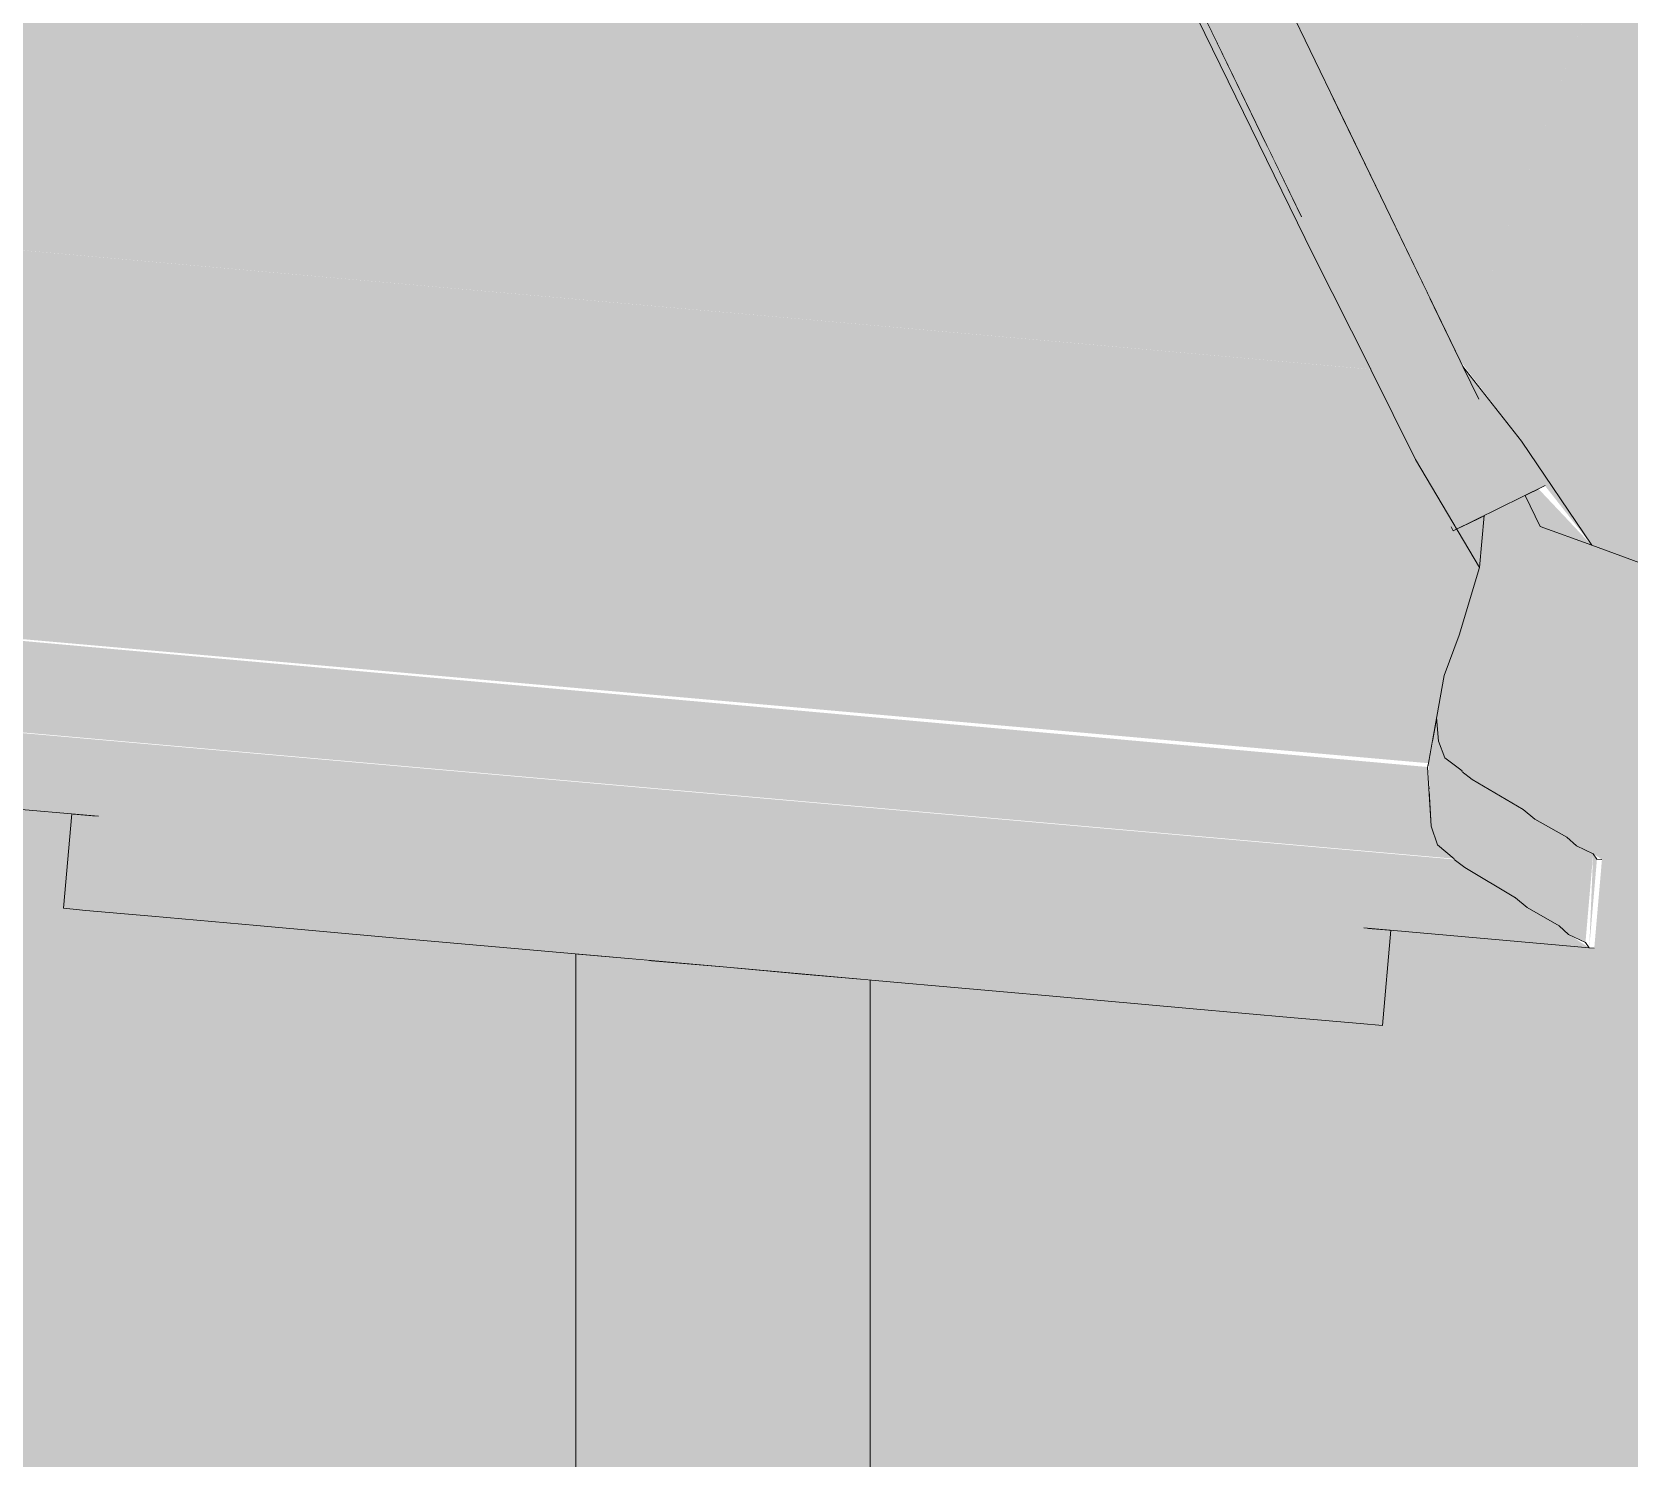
# Model space of a CAD drawing. Header units: centimetres. Extents: x -4381 to 5639, y -3920 to 4826.
# Drawn here: x 64.96 to 65.1738, y 36.0079 to 36.1988 of the extents above; entities that cross this region are included whole.
import ezdxf
from ezdxf.xclip import XClip

# ---------------------------------------------------------------- set-up
doc = ezdxf.new("R2010")
doc.units = ezdxf.units.CM
doc.header["$MEASUREMENT"] = 0
doc.header["$XCLIPFRAME"] = 0
doc.set_wipeout_variables(frame=1)
doc.linetypes.add('Wipeout_Contour', pattern=[100, 0, -100])
for name, color, linetype in [('01- MOBILIER', 7, 'Continuous'), ('Drawing & Figure', 7, 'Continuous'), ('Structural - Bearing', 7, 'Continuous')]:
    doc.layers.add(name, color=color, linetype=linetype)
for name, color, linetype, lineweight in [('01- MOBILIER_Pen_No__1', 7, 'Continuous', 5), ('01- MOBILIER_Pen_No__101', 252, 'Continuous', 5), ('01- MOBILIER_Pen_No__18', 9, 'Continuous', 5), ('01- MOBILIER_Pen_No__2', 8, 'Continuous', 5)]:
    doc.layers.add(name, color=color, linetype=linetype, lineweight=lineweight)
for name, color, linetype, lineweight, true_color in [('01- MOBILIER_Pen_No__102', 7, 'Continuous', 5, 0xcccccc), ('01- MOBILIER_Pen_No__160', 7, 'Continuous', 5, 0xdae3bb), ('01- MOBILIER_Pen_No__178', 7, 'Continuous', 5, 0xbda888), ('01- MOBILIER_Pen_No__180', 7, 'Continuous', 5, 0xe2e3c6), ('01- MOBILIER_Pen_No__184', 7, 'Continuous', 5, 0xc5d295), ('01- MOBILIER_Pen_No__186', 7, 'Continuous', 5, 0xe8e8e8), ('01- MOBILIER_Pen_No__62', 7, 'Continuous', 5, 0xaaaaaa), ('Structural - Bearing_Pen_No__102', 7, 'Continuous', 5, 0xcccccc)]:
    doc.layers.add(name, color=color, linetype=linetype, lineweight=lineweight, true_color=true_color)

# ---------------------------------------------------------------- blocks, each defined once
blk = doc.blocks.new('Drawing_7_7', base_point=(-363.09186, 32.20361))
at = {"color": 254, "linetype": 'Wipeout_Contour', "lineweight": 0, "ltscale": 6933.807382}
blk.add_wipeout([(63.96688, 38.80361), (63.96688, 36.60361), (64.56688, 36.60361), (64.56688, 35.70361), (64.85553, 35.70361), (64.85553, 35.71361), (65.03281, 35.71361), (65.03281, 36.07536), (64.96421, 36.08146), (64.9653, 36.09411), (64.76688, 36.11161), (64.76791, 36.12348), (64.7692, 36.12402), (64.7716, 36.12469), (64.77305, 36.1256), (64.77767, 36.12722), (64.77947, 36.12822), (64.78685, 36.13101), (64.78841, 36.13183), (64.79277, 36.13304), (64.80205, 36.14186), (64.80705, 36.1494), (64.81393, 36.15645), (64.8284, 36.17572), (64.83471, 36.18546), (64.84608, 36.19879), (64.86889, 36.2263), (64.88267, 36.2433), (64.89521, 36.25419), (64.92684, 36.28217), (64.94098, 36.29483), (64.9642, 36.31004), (64.99098, 36.32773), (65.0107, 36.33736), (65.04499, 36.35416), (65.04612, 36.35174), (65.05404, 36.35564), (65.05229, 36.35926), (65.06019, 36.36465), (65.08269, 36.38013), (65.1078, 36.39394), (65.12325, 36.40255), (65.15198, 36.41492), (65.16529, 36.4208), (65.19329, 36.42984), (65.20802, 36.43479), (65.23204, 36.44013), (65.25059, 36.44455), (65.26206, 36.44635), (65.28563, 36.45179), (65.30352, 36.45581), (65.30968, 36.45882), (65.32382, 36.46297), (65.3295, 36.46537), (65.33647, 36.46701), (65.34407, 36.46994), (65.34606, 36.4702), (65.35245, 36.47225), (65.35554, 36.47297), (65.36688, 36.46954), (65.2355, 36.10559), (65.19892, 36.11902), (65.19372, 36.12093), (65.16194, 36.13259), (65.15992, 36.13675), (65.15442, 36.13405), (65.15381, 36.12709), (65.15108, 36.11804), (65.14907, 36.11263), (65.14806, 36.10699), (65.1483, 36.10382), (65.14918, 36.1016), (65.15146, 36.09989), (65.15284, 36.09872), (65.15963, 36.09469), (65.16123, 36.09339), (65.1655, 36.09099), (65.16677, 36.08983), (65.16902, 36.08875), (65.1702, 36.088), (65.16917, 36.07612), (65.14192, 36.07853), (65.14082, 36.06577), (65.07221, 36.07186), (65.07221, 35.71361), (65.2495, 35.71361), (65.2495, 35.70361), (65.66688, 35.70361), (65.66688, 37.80361), (66.86688, 37.80361), (66.86688, 35.70361), (67.49688, 35.70361), (67.49688, 38.80361)], dxfattribs=at).dxf.layer = 'Structural - Bearing'
at = {"layer": 'Structural - Bearing_Pen_No__102', "linetype": 'Continuous', "ltscale": 10}
blk.add_hatch(color=256, dxfattribs=at).paths.add_polyline_path([(63.96688, 38.80361), (63.96688, 36.60361), (64.56688, 36.60361), (64.56688, 35.70361), (64.85553, 35.70361), (64.85553, 35.71361), (65.03281, 35.71361), (65.03281, 36.07536), (64.96421, 36.08146), (64.9653, 36.09411), (64.76688, 36.11161), (64.76791, 36.12348), (64.7692, 36.12402), (64.7716, 36.12469), (64.77305, 36.1256), (64.77767, 36.12722), (64.77947, 36.12822), (64.78685, 36.13101), (64.78841, 36.13183), (64.79277, 36.13304), (64.80205, 36.14186), (64.80705, 36.1494), (64.81393, 36.15645), (64.8284, 36.17572), (64.83471, 36.18546), (64.84608, 36.19879), (64.86889, 36.2263), (64.88267, 36.2433), (64.89521, 36.25419), (64.92684, 36.28217), (64.94098, 36.29483), (64.9642, 36.31004), (64.99098, 36.32773), (65.0107, 36.33736), (65.04499, 36.35416), (65.04612, 36.35174), (65.05404, 36.35564), (65.05229, 36.35926), (65.06019, 36.36465), (65.08269, 36.38013), (65.1078, 36.39394), (65.12325, 36.40255), (65.15198, 36.41492), (65.16529, 36.4208), (65.19329, 36.42984), (65.20802, 36.43479), (65.23204, 36.44013), (65.25059, 36.44455), (65.26206, 36.44635), (65.28563, 36.45179), (65.30352, 36.45581), (65.30968, 36.45882), (65.32382, 36.46297), (65.3295, 36.46537), (65.33647, 36.46701), (65.34407, 36.46994), (65.34606, 36.4702), (65.35245, 36.47225), (65.35554, 36.47297), (65.36688, 36.46954), (65.2355, 36.10559), (65.19892, 36.11902), (65.19372, 36.12093), (65.16194, 36.13259), (65.15992, 36.13675), (65.15442, 36.13405), (65.15381, 36.12709), (65.15108, 36.11804), (65.14907, 36.11263), (65.14806, 36.10699), (65.1483, 36.10382), (65.14918, 36.1016), (65.15146, 36.09989), (65.15284, 36.09872), (65.15963, 36.09469), (65.16123, 36.09339), (65.1655, 36.09099), (65.16677, 36.08983), (65.16902, 36.08875), (65.1702, 36.088), (65.16917, 36.07612), (65.14192, 36.07853), (65.14082, 36.06577), (65.07221, 36.07186), (65.07221, 35.71361), (65.2495, 35.71361), (65.2495, 35.70361), (65.66688, 35.70361), (65.66688, 37.80361), (66.86688, 37.80361), (66.86688, 35.70361), (67.49688, 35.70361), (67.49688, 38.80361)])
at = {"color": 254, "linetype": 'Wipeout_Contour', "lineweight": 0, "ltscale": 223.325488}
blk.add_wipeout([(65.15431, 36.14887), (65.15717, 36.14484), (65.15944, 36.14401)], dxfattribs=at).dxf.layer = '01- MOBILIER'
at = {"color": 254, "linetype": 'Wipeout_Contour', "lineweight": 0, "ltscale": 223.071833}
blk.add_wipeout([(65.14377, 36.1461), (65.14525, 36.14157), (65.14539, 36.14321)], dxfattribs=at).dxf.layer = '01- MOBILIER'
at = {"color": 254, "linetype": 'Wipeout_Contour', "lineweight": 0, "ltscale": 298.655285}
blk.add_wipeout([(65.15992, 36.13675), (65.16194, 36.13259), (65.16884, 36.13006), (65.1617, 36.13762)], dxfattribs=at).dxf.layer = '01- MOBILIER'
at = {"color": 254, "linetype": 'Wipeout_Contour', "lineweight": 0, "ltscale": 223.40693}
blk.add_wipeout([(65.15442, 36.13405), (65.15164, 36.13268), (65.15381, 36.12709)], dxfattribs=at).dxf.layer = '01- MOBILIER'
at = {"color": 254, "linetype": 'Wipeout_Contour', "lineweight": 0, "ltscale": 223.858497}
blk.add_wipeout([(65.15145, 36.0998), (65.15182, 36.08692), (65.15284, 36.09872)], dxfattribs=at).dxf.layer = '01- MOBILIER'
at = {"color": 254, "linetype": 'Wipeout_Contour', "lineweight": 0, "ltscale": 297.850545}
blk.add_wipeout([(65.13891, 36.07879), (65.13781, 36.06603), (65.14082, 36.06577), (65.14192, 36.07853)], dxfattribs=at).dxf.layer = '01- MOBILIER'
at = {"color": 254, "linetype": 'Wipeout_Contour', "lineweight": 0, "ltscale": 297.259481}
blk.add_wipeout([(65.06957, 36.0721), (65.06957, 35.71361), (65.07221, 35.71361), (65.07221, 36.07186)], dxfattribs=at).dxf.layer = '01- MOBILIER'
at = {"layer": '01- MOBILIER_Pen_No__102', "linetype": 'Continuous', "ltscale": 10}
blk.add_hatch(color=256, dxfattribs=at).paths.add_polyline_path([(65.06957, 36.0721), (65.06957, 35.71361), (65.07221, 35.71361), (65.07221, 36.07186)])
at = {"layer": '01- MOBILIER_Pen_No__178', "linetype": 'Continuous', "ltscale": 10}
for points in [[(65.15431, 36.14887), (65.15717, 36.14484), (65.15944, 36.14401)], [(65.15992, 36.13675), (65.16194, 36.13259), (65.16884, 36.13006), (65.1617, 36.13762)]]:
    blk.add_hatch(color=256, dxfattribs=at).paths.add_polyline_path(points)
at = {"layer": '01- MOBILIER_Pen_No__18', "linetype": 'Continuous', "ltscale": 10}
blk.add_hatch(color=256, dxfattribs=at).paths.add_polyline_path([(65.13891, 36.07879), (65.13781, 36.06603), (65.14082, 36.06577), (65.14192, 36.07853)])
at = {"layer": '01- MOBILIER_Pen_No__180', "linetype": 'Continuous', "ltscale": 10}
blk.add_hatch(color=256, dxfattribs=at).paths.add_polyline_path([(65.15145, 36.0998), (65.15182, 36.08692), (65.15284, 36.09872)])
at = {"layer": '01- MOBILIER_Pen_No__186', "linetype": 'Continuous', "ltscale": 10}
for points in [[(65.14377, 36.1461), (65.14525, 36.14157), (65.14539, 36.14321)], [(65.15442, 36.13405), (65.15164, 36.13268), (65.15381, 36.12709)]]:
    blk.add_hatch(color=256, dxfattribs=at).paths.add_polyline_path(points)
at = {"color": 254, "linetype": 'Wipeout_Contour', "lineweight": 0, "ltscale": 298.409379}
blk.add_wipeout([(65.15944, 36.14401), (65.15159, 36.15399), (65.15368, 36.14967), (65.15431, 36.14887)], dxfattribs=at).dxf.layer = '01- MOBILIER'
at = {"color": 254, "linetype": 'Wipeout_Contour', "lineweight": 0, "ltscale": 223.039133}
blk.add_wipeout([(65.15145, 36.0998), (65.15042, 36.08801), (65.15182, 36.08692)], dxfattribs=at).dxf.layer = '01- MOBILIER'
at = {"color": 254, "linetype": 'Wipeout_Contour', "lineweight": 0, "ltscale": 297.803475}
blk.add_wipeout([(65.12899, 36.06682), (65.13781, 36.06603), (65.13891, 36.07879), (65.13014, 36.0802)], dxfattribs=at).dxf.layer = '01- MOBILIER'
at = {"color": 254, "linetype": 'Wipeout_Contour', "lineweight": 0, "ltscale": 297.242074}
blk.add_wipeout([(65.06957, 35.71361), (65.06957, 36.0721), (65.06236, 36.07274), (65.06236, 35.71361)], dxfattribs=at).dxf.layer = '01- MOBILIER'
at = {"layer": '01- MOBILIER_Pen_No__102', "linetype": 'Continuous', "ltscale": 10}
blk.add_hatch(color=256, dxfattribs=at).paths.add_polyline_path([(65.12899, 36.06682), (65.13781, 36.06603), (65.13891, 36.07879), (65.13014, 36.0802)])
at = {"layer": '01- MOBILIER_Pen_No__178', "linetype": 'Continuous', "ltscale": 10}
blk.add_hatch(color=256, dxfattribs=at).paths.add_polyline_path([(65.15944, 36.14401), (65.15159, 36.15399), (65.15368, 36.14967), (65.15431, 36.14887)])
at = {"layer": '01- MOBILIER_Pen_No__180', "linetype": 'Continuous', "ltscale": 10}
blk.add_hatch(color=256, dxfattribs=at).paths.add_polyline_path([(65.15145, 36.0998), (65.15042, 36.08801), (65.15182, 36.08692)])
at = {"layer": '01- MOBILIER_Pen_No__186', "linetype": 'Continuous', "ltscale": 10}
blk.add_hatch(color=256, dxfattribs=at).paths.add_polyline_path([(65.06957, 35.71361), (65.06957, 36.0721), (65.06236, 36.07274), (65.06236, 35.71361)])
at = {"layer": '01- MOBILIER_Pen_No__1', "linetype": 'Continuous', "ltscale": 10}
blk.add_line((65.14082, 36.06577), (65.13781, 36.06603), dxfattribs=at)
at = {"color": 254, "linetype": 'Wipeout_Contour', "lineweight": 0, "ltscale": 298.586292}
blk.add_wipeout([(65.15717, 36.14484), (65.16256, 36.13805), (65.16884, 36.13006), (65.15944, 36.14401)], dxfattribs=at).dxf.layer = '01- MOBILIER'
at = {"color": 254, "linetype": 'Wipeout_Contour', "lineweight": 0, "ltscale": 223.272069}
blk.add_wipeout([(65.15284, 36.09872), (65.15861, 36.08286), (65.15963, 36.09469)], dxfattribs=at).dxf.layer = '01- MOBILIER'
at = {"color": 254, "linetype": 'Wipeout_Contour', "lineweight": 0, "ltscale": 297.770787}
blk.add_wipeout([(65.11616, 36.08202), (65.11495, 36.06806), (65.12899, 36.06682), (65.13014, 36.0802)], dxfattribs=at).dxf.layer = '01- MOBILIER'
at = {"color": 254, "linetype": 'Wipeout_Contour', "lineweight": 0, "ltscale": 297.212597}
blk.add_wipeout([(65.06236, 35.71361), (65.06236, 36.07274), (65.05251, 36.07361), (65.05251, 35.71361)], dxfattribs=at).dxf.layer = '01- MOBILIER'
at = {"layer": '01- MOBILIER_Pen_No__102', "linetype": 'Continuous', "ltscale": 10}
for points in [[(65.11616, 36.08202), (65.11495, 36.06806), (65.12899, 36.06682), (65.13014, 36.0802)], [(65.06236, 35.71361), (65.06236, 36.07274), (65.05251, 36.07361), (65.05251, 35.71361)]]:
    blk.add_hatch(color=256, dxfattribs=at).paths.add_polyline_path(points)
at = {"layer": '01- MOBILIER_Pen_No__178', "linetype": 'Continuous', "ltscale": 10}
blk.add_hatch(color=256, dxfattribs=at).paths.add_polyline_path([(65.15717, 36.14484), (65.16256, 36.13805), (65.16884, 36.13006), (65.15944, 36.14401)])
at = {"layer": '01- MOBILIER_Pen_No__180', "linetype": 'Continuous', "ltscale": 10}
blk.add_hatch(color=256, dxfattribs=at).paths.add_polyline_path([(65.15284, 36.09872), (65.15861, 36.08286), (65.15963, 36.09469)])
at = {"layer": '01- MOBILIER_Pen_No__1', "linetype": 'Continuous', "ltscale": 10}
blk.add_line((65.13781, 36.06603), (65.12899, 36.06682), dxfattribs=at)
at = {"color": 254, "linetype": 'Wipeout_Contour', "lineweight": 0, "ltscale": 373.299702}
blk.add_wipeout([(65.29368, 36.44884), (65.26781, 36.44424), (65.15944, 36.14401), (65.16884, 36.13006), (65.17746, 36.12689)], dxfattribs=at).dxf.layer = '01- MOBILIER'
at = {"color": 254, "linetype": 'Wipeout_Contour', "lineweight": 0, "ltscale": 223.635006}
blk.add_wipeout([(65.15284, 36.09872), (65.15182, 36.08692), (65.15861, 36.08286)], dxfattribs=at).dxf.layer = '01- MOBILIER'
at = {"color": 254, "linetype": 'Wipeout_Contour', "lineweight": 0, "ltscale": 372.53392}
blk.add_wipeout([(65.09666, 36.06969), (65.11495, 36.06806), (65.11616, 36.08202), (65.10289, 36.08352), (65.09792, 36.0842)], dxfattribs=at).dxf.layer = '01- MOBILIER'
at = {"color": 254, "linetype": 'Wipeout_Contour', "lineweight": 0, "ltscale": 297.178949}
blk.add_wipeout([(65.05251, 35.71361), (65.05251, 36.07361), (65.04266, 36.07449), (65.04266, 35.71361)], dxfattribs=at).dxf.layer = '01- MOBILIER'
at = {"layer": '01- MOBILIER_Pen_No__102', "linetype": 'Continuous', "ltscale": 10}
blk.add_hatch(color=256, dxfattribs=at).paths.add_polyline_path([(65.09666, 36.06969), (65.11495, 36.06806), (65.11616, 36.08202), (65.10289, 36.08352), (65.09792, 36.0842)])
at = {"layer": '01- MOBILIER_Pen_No__160', "linetype": 'Continuous', "ltscale": 10}
blk.add_hatch(color=256, dxfattribs=at).paths.add_polyline_path([(65.29368, 36.44884), (65.26781, 36.44424), (65.15944, 36.14401), (65.16884, 36.13006), (65.17746, 36.12689)])
at = {"layer": '01- MOBILIER_Pen_No__180', "linetype": 'Continuous', "ltscale": 10}
blk.add_hatch(color=256, dxfattribs=at).paths.add_polyline_path([(65.15284, 36.09872), (65.15182, 36.08692), (65.15861, 36.08286)])
at = {"layer": '01- MOBILIER_Pen_No__62', "linetype": 'Continuous', "ltscale": 10}
blk.add_hatch(color=256, dxfattribs=at).paths.add_polyline_path([(65.05251, 35.71361), (65.05251, 36.07361), (65.04266, 36.07449), (65.04266, 35.71361)])
at = {"layer": '01- MOBILIER_Pen_No__1', "linetype": 'Continuous', "ltscale": 10}
for p, q in [((65.16884, 36.13006), (65.17746, 36.12689)), ((65.12899, 36.06682), (65.11495, 36.06806))]:
    blk.add_line(p, q, dxfattribs=at)
at = {"color": 254, "linetype": 'Wipeout_Contour', "lineweight": 0, "ltscale": 298.577629}
blk.add_wipeout([(65.26781, 36.44424), (65.2552, 36.44285), (65.15121, 36.15477), (65.15944, 36.14401)], dxfattribs=at).dxf.layer = '01- MOBILIER'
at = {"color": 254, "linetype": 'Wipeout_Contour', "lineweight": 0, "ltscale": 223.786828}
blk.add_wipeout([(65.15963, 36.09469), (65.1602, 36.08155), (65.16123, 36.09339)], dxfattribs=at).dxf.layer = '01- MOBILIER'
at = {"color": 254, "linetype": 'Wipeout_Contour', "lineweight": 0, "ltscale": 297.655531}
blk.add_wipeout([(65.07666, 36.08664), (65.07537, 36.07158), (65.09666, 36.06969), (65.09792, 36.0842)], dxfattribs=at).dxf.layer = '01- MOBILIER'
at = {"color": 254, "linetype": 'Wipeout_Contour', "lineweight": 0, "ltscale": 297.150144}
blk.add_wipeout([(65.04266, 35.71361), (65.04266, 36.07449), (65.03545, 36.07513), (65.03545, 35.71361)], dxfattribs=at).dxf.layer = '01- MOBILIER'
at = {"layer": '01- MOBILIER_Pen_No__102', "linetype": 'Continuous', "ltscale": 10}
blk.add_hatch(color=256, dxfattribs=at).paths.add_polyline_path([(65.07666, 36.08664), (65.07537, 36.07158), (65.09666, 36.06969), (65.09792, 36.0842)])
at = {"layer": '01- MOBILIER_Pen_No__160', "linetype": 'Continuous', "ltscale": 10}
blk.add_hatch(color=256, dxfattribs=at).paths.add_polyline_path([(65.15963, 36.09469), (65.1602, 36.08155), (65.16123, 36.09339)])
at = {"layer": '01- MOBILIER_Pen_No__180', "linetype": 'Continuous', "ltscale": 10}
blk.add_hatch(color=256, dxfattribs=at).paths.add_polyline_path([(65.26781, 36.44424), (65.2552, 36.44285), (65.15121, 36.15477), (65.15944, 36.14401)])
at = {"layer": '01- MOBILIER_Pen_No__2', "linetype": 'Continuous', "ltscale": 10}
blk.add_hatch(color=256, dxfattribs=at).paths.add_polyline_path([(65.04266, 35.71361), (65.04266, 36.07449), (65.03545, 36.07513), (65.03545, 35.71361)])
at = {"layer": '01- MOBILIER_Pen_No__1', "linetype": 'Continuous', "ltscale": 10}
blk.add_line((65.11495, 36.06806), (65.09666, 36.06969), dxfattribs=at)
at = {"color": 254, "linetype": 'Wipeout_Contour', "lineweight": 0, "ltscale": 298.594308}
blk.add_wipeout([(65.2552, 36.44286), (65.23625, 36.43859), (65.14124, 36.17539), (65.15121, 36.15477)], dxfattribs=at).dxf.layer = '01- MOBILIER'
at = {"color": 254, "linetype": 'Wipeout_Contour', "lineweight": 0, "ltscale": 223.138311}
blk.add_wipeout([(65.15963, 36.09469), (65.15861, 36.08286), (65.1602, 36.08155)], dxfattribs=at).dxf.layer = '01- MOBILIER'
at = {"color": 254, "linetype": 'Wipeout_Contour', "lineweight": 0, "ltscale": 297.594499}
blk.add_wipeout([(65.05251, 36.07361), (65.07537, 36.07158), (65.07666, 36.08664), (65.05382, 36.08885)], dxfattribs=at).dxf.layer = '01- MOBILIER'
at = {"color": 254, "linetype": 'Wipeout_Contour', "lineweight": 0, "ltscale": 297.133897}
blk.add_wipeout([(65.03281, 36.07536), (65.03281, 35.71361), (65.03545, 35.71361), (65.03545, 36.07513)], dxfattribs=at).dxf.layer = '01- MOBILIER'
at = {"layer": '01- MOBILIER_Pen_No__101', "linetype": 'Continuous', "ltscale": 10}
blk.add_hatch(color=256, dxfattribs=at).paths.add_polyline_path([(65.03281, 36.07536), (65.03281, 35.71361), (65.03545, 35.71361), (65.03545, 36.07513)])
at = {"layer": '01- MOBILIER_Pen_No__102', "linetype": 'Continuous', "ltscale": 10}
blk.add_hatch(color=256, dxfattribs=at).paths.add_polyline_path([(65.05251, 36.07361), (65.07537, 36.07158), (65.07666, 36.08664), (65.05382, 36.08885)])
at = {"layer": '01- MOBILIER_Pen_No__160', "linetype": 'Continuous', "ltscale": 10}
blk.add_hatch(color=256, dxfattribs=at).paths.add_polyline_path([(65.15963, 36.09469), (65.15861, 36.08286), (65.1602, 36.08155)])
at = {"layer": '01- MOBILIER_Pen_No__180', "linetype": 'Continuous', "ltscale": 10}
blk.add_hatch(color=256, dxfattribs=at).paths.add_polyline_path([(65.2552, 36.44286), (65.23625, 36.43859), (65.14124, 36.17539), (65.15121, 36.15477)])
at = {"layer": '01- MOBILIER_Pen_No__1', "linetype": 'Continuous', "ltscale": 10}
for p, q in [((65.07221, 35.71361), (65.07221, 36.07186)), ((65.09666, 36.06969), (65.07537, 36.07158))]:
    blk.add_line(p, q, dxfattribs=at)
at = {"color": 254, "linetype": 'Wipeout_Contour', "lineweight": 0, "ltscale": 373.329734}
blk.add_wipeout([(65.23625, 36.43859), (65.21171, 36.43344), (65.19668, 36.42859), (65.12064, 36.21796), (65.14124, 36.17539)], dxfattribs=at).dxf.layer = '01- MOBILIER'
at = {"color": 254, "linetype": 'Wipeout_Contour', "lineweight": 0, "ltscale": 298.312896}
blk.add_wipeout([(65.13939, 36.15499), (65.13927, 36.15362), (65.14525, 36.14157), (65.14377, 36.1461)], dxfattribs=at).dxf.layer = '01- MOBILIER'
at = {"color": 254, "linetype": 'Wipeout_Contour', "lineweight": 0, "ltscale": 223.404281}
blk.add_wipeout([(65.16123, 36.09339), (65.16447, 36.07913), (65.1655, 36.09099)], dxfattribs=at).dxf.layer = '01- MOBILIER'
at = {"color": 254, "linetype": 'Wipeout_Contour', "lineweight": 0, "ltscale": 297.530591}
blk.add_wipeout([(65.02966, 36.07564), (65.05251, 36.07361), (65.05382, 36.08885), (65.03095, 36.09067)], dxfattribs=at).dxf.layer = '01- MOBILIER'
at = {"layer": '01- MOBILIER_Pen_No__160', "linetype": 'Continuous', "ltscale": 10}
blk.add_hatch(color=256, dxfattribs=at).paths.add_polyline_path([(65.16123, 36.09339), (65.16447, 36.07913), (65.1655, 36.09099)])
at = {"layer": '01- MOBILIER_Pen_No__18', "linetype": 'Continuous', "ltscale": 10}
blk.add_hatch(color=256, dxfattribs=at).paths.add_polyline_path([(65.02966, 36.07564), (65.05251, 36.07361), (65.05382, 36.08885), (65.03095, 36.09067)])
at = {"layer": '01- MOBILIER_Pen_No__180', "linetype": 'Continuous', "ltscale": 10}
blk.add_hatch(color=256, dxfattribs=at).paths.add_polyline_path([(65.23625, 36.43859), (65.21171, 36.43344), (65.19668, 36.42859), (65.12064, 36.21796), (65.14124, 36.17539)])
at = {"layer": '01- MOBILIER_Pen_No__186', "linetype": 'Continuous', "ltscale": 10}
blk.add_hatch(color=256, dxfattribs=at).paths.add_polyline_path([(65.13939, 36.15499), (65.13927, 36.15362), (65.14525, 36.14157), (65.14377, 36.1461)])
at = {"layer": '01- MOBILIER_Pen_No__1', "linetype": 'Continuous', "ltscale": 10}
for p, q in [((65.03281, 35.71361), (65.03281, 36.07536)), ((65.07537, 36.07158), (65.05251, 36.07361))]:
    blk.add_line(p, q, dxfattribs=at)
at = {"color": 254, "linetype": 'Wipeout_Contour', "lineweight": 0, "ltscale": 298.326478}
blk.add_wipeout([(65.14539, 36.14321), (65.14525, 36.14157), (65.15381, 36.12709), (65.15164, 36.13268)], dxfattribs=at).dxf.layer = '01- MOBILIER'
at = {"color": 254, "linetype": 'Wipeout_Contour', "lineweight": 0, "ltscale": 297.469411}
blk.add_wipeout([(65.0096, 36.09199), (65.00836, 36.07753), (65.02966, 36.07564), (65.03095, 36.09067)], dxfattribs=at).dxf.layer = '01- MOBILIER'
at = {"color": 254, "linetype": 'Wipeout_Contour', "lineweight": 0, "ltscale": 223.528036}
blk.add_wipeout([(65.16123, 36.09339), (65.1602, 36.08155), (65.16447, 36.07913)], dxfattribs=at).dxf.layer = '01- MOBILIER'
at = {"layer": '01- MOBILIER_Pen_No__160', "linetype": 'Continuous', "ltscale": 10}
blk.add_hatch(color=256, dxfattribs=at).paths.add_polyline_path([(65.16123, 36.09339), (65.1602, 36.08155), (65.16447, 36.07913)])
at = {"layer": '01- MOBILIER_Pen_No__186', "linetype": 'Continuous', "ltscale": 10}
blk.add_hatch(color=256, dxfattribs=at).paths.add_polyline_path([(65.14539, 36.14321), (65.14525, 36.14157), (65.15381, 36.12709), (65.15164, 36.13268)])
at = {"layer": '01- MOBILIER_Pen_No__62', "linetype": 'Continuous', "ltscale": 10}
blk.add_hatch(color=256, dxfattribs=at).paths.add_polyline_path([(65.0096, 36.09199), (65.00836, 36.07753), (65.02966, 36.07564), (65.03095, 36.09067)])
at = {"layer": '01- MOBILIER_Pen_No__1', "linetype": 'Continuous', "ltscale": 10}
blk.add_line((65.05251, 36.07361), (65.02966, 36.07564), dxfattribs=at)
at = {"color": 254, "linetype": 'Wipeout_Contour', "lineweight": 0, "ltscale": 371.761944}
blk.add_wipeout([(64.99127, 36.09304), (64.99007, 36.07916), (65.00836, 36.07753), (65.0096, 36.09199), (65.00459, 36.09219)], dxfattribs=at).dxf.layer = '01- MOBILIER'
at = {"color": 254, "linetype": 'Wipeout_Contour', "lineweight": 0, "ltscale": 223.945117}
blk.add_wipeout([(65.1655, 36.09099), (65.16574, 36.07797), (65.16677, 36.08983)], dxfattribs=at).dxf.layer = '01- MOBILIER'
at = {"layer": '01- MOBILIER_Pen_No__101', "linetype": 'Continuous', "ltscale": 10}
blk.add_hatch(color=256, dxfattribs=at).paths.add_polyline_path([(64.99127, 36.09304), (64.99007, 36.07916), (65.00836, 36.07753), (65.0096, 36.09199), (65.00459, 36.09219)])
at = {"layer": '01- MOBILIER_Pen_No__160', "linetype": 'Continuous', "ltscale": 10}
blk.add_hatch(color=256, dxfattribs=at).paths.add_polyline_path([(65.1655, 36.09099), (65.16574, 36.07797), (65.16677, 36.08983)])
at = {"color": 254, "linetype": 'Wipeout_Contour', "lineweight": 0, "ltscale": 297.352787}
blk.add_wipeout([(64.97604, 36.0804), (64.99007, 36.07916), (64.99127, 36.09304), (64.97718, 36.0937)], dxfattribs=at).dxf.layer = '01- MOBILIER'
at = {"color": 254, "linetype": 'Wipeout_Contour', "lineweight": 0, "ltscale": 223.000579}
blk.add_wipeout([(65.1655, 36.09099), (65.16447, 36.07913), (65.16574, 36.07797)], dxfattribs=at).dxf.layer = '01- MOBILIER'
at = {"layer": '01- MOBILIER_Pen_No__160', "linetype": 'Continuous', "ltscale": 10}
blk.add_hatch(color=256, dxfattribs=at).paths.add_polyline_path([(65.1655, 36.09099), (65.16447, 36.07913), (65.16574, 36.07797)])
at = {"layer": '01- MOBILIER_Pen_No__2', "linetype": 'Continuous', "ltscale": 10}
blk.add_hatch(color=256, dxfattribs=at).paths.add_polyline_path([(64.97604, 36.0804), (64.99007, 36.07916), (64.99127, 36.09304), (64.97718, 36.0937)])
at = {"color": 254, "linetype": 'Wipeout_Contour', "lineweight": 0, "ltscale": 372.174999}
blk.add_wipeout([(64.9683, 36.09384), (64.96721, 36.08119), (64.97604, 36.0804), (64.97718, 36.0937), (64.96887, 36.09379)], dxfattribs=at).dxf.layer = '01- MOBILIER'
at = {"color": 254, "linetype": 'Wipeout_Contour', "lineweight": 0, "ltscale": 223.64306}
blk.add_wipeout([(65.16677, 36.08983), (65.16799, 36.07688), (65.16902, 36.08875)], dxfattribs=at).dxf.layer = '01- MOBILIER'
at = {"layer": '01- MOBILIER_Pen_No__160', "linetype": 'Continuous', "ltscale": 10}
blk.add_hatch(color=256, dxfattribs=at).paths.add_polyline_path([(65.16677, 36.08983), (65.16799, 36.07688), (65.16902, 36.08875)])
at = {"layer": '01- MOBILIER_Pen_No__2', "linetype": 'Continuous', "ltscale": 10}
blk.add_hatch(color=256, dxfattribs=at).paths.add_polyline_path([(64.9683, 36.09384), (64.96721, 36.08119), (64.97604, 36.0804), (64.97718, 36.0937), (64.96887, 36.09379)])
at = {"color": 254, "linetype": 'Wipeout_Contour', "lineweight": 0, "ltscale": 297.273081}
blk.add_wipeout([(64.9653, 36.09411), (64.96421, 36.08146), (64.96721, 36.08119), (64.9683, 36.09384)], dxfattribs=at).dxf.layer = '01- MOBILIER'
at = {"color": 254, "linetype": 'Wipeout_Contour', "lineweight": 0, "ltscale": 223.306406}
blk.add_wipeout([(65.16677, 36.08983), (65.16574, 36.07797), (65.16799, 36.07688)], dxfattribs=at).dxf.layer = '01- MOBILIER'
at = {"layer": '01- MOBILIER_Pen_No__101', "linetype": 'Continuous', "ltscale": 10}
blk.add_hatch(color=256, dxfattribs=at).paths.add_polyline_path([(64.9653, 36.09411), (64.96421, 36.08146), (64.96721, 36.08119), (64.9683, 36.09384)])
at = {"layer": '01- MOBILIER_Pen_No__160', "linetype": 'Continuous', "ltscale": 10}
blk.add_hatch(color=256, dxfattribs=at).paths.add_polyline_path([(65.16677, 36.08983), (65.16574, 36.07797), (65.16799, 36.07688)])
at = {"color": 254, "linetype": 'Wipeout_Contour', "lineweight": 0, "ltscale": 444.649141}
blk.add_wipeout([(64.76817, 36.11215), (64.96887, 36.09379), (64.97718, 36.0937), (64.99127, 36.09304), (65.00459, 36.09219), (64.77057, 36.11283)], dxfattribs=at).dxf.layer = '01- MOBILIER'
at = {"color": 254, "linetype": 'Wipeout_Contour', "lineweight": 0, "ltscale": 223.692295}
blk.add_wipeout([(65.16902, 36.08875), (65.1685, 36.07618), (65.16953, 36.08806)], dxfattribs=at).dxf.layer = '01- MOBILIER'
at = {"layer": '01- MOBILIER_Pen_No__178', "linetype": 'Continuous', "ltscale": 10}
blk.add_hatch(color=256, dxfattribs=at).paths.add_polyline_path([(64.76817, 36.11215), (64.96887, 36.09379), (64.97718, 36.0937), (64.99127, 36.09304), (65.00459, 36.09219), (64.77057, 36.11283)])
at = {"layer": '01- MOBILIER_Pen_No__184', "linetype": 'Continuous', "ltscale": 10}
for points in [[(65.16902, 36.08875), (65.16799, 36.07688)], [(65.16902, 36.08875), (65.1685, 36.07618), (65.16953, 36.08806)], [(65.16953, 36.08806), (65.1685, 36.07618)], [(65.16917, 36.07612), (65.1702, 36.088)]]:
    blk.add_hatch(color=256, dxfattribs=at).paths.add_polyline_path(points)
at = {"layer": '01- MOBILIER_Pen_No__1', "linetype": 'Continuous', "ltscale": 10}
for p, q in [((65.16902, 36.08875), (65.16953, 36.08806)), ((65.16953, 36.08806), (65.1702, 36.088))]:
    blk.add_line(p, q, dxfattribs=at)
at = {"color": 254, "linetype": 'Wipeout_Contour', "lineweight": 0, "ltscale": 446.646902}
blk.add_wipeout([(65.10289, 36.08352), (65.11616, 36.08202), (65.13014, 36.0802), (65.13834, 36.07884), (65.1685, 36.07618), (65.16574, 36.07797)], dxfattribs=at).dxf.layer = '01- MOBILIER'
at = {"layer": '01- MOBILIER_Pen_No__178', "linetype": 'Continuous', "ltscale": 10}
blk.add_hatch(color=256, dxfattribs=at).paths.add_polyline_path([(65.10289, 36.08352), (65.11616, 36.08202), (65.13014, 36.0802), (65.13834, 36.07884), (65.1685, 36.07618), (65.16574, 36.07797)])
at = {"layer": '01- MOBILIER_Pen_No__1', "linetype": 'Continuous', "ltscale": 10}
for p, q in [((65.16799, 36.07688), (65.1685, 36.07618)), ((65.1685, 36.07618), (65.16917, 36.07612))]:
    blk.add_line(p, q, dxfattribs=at)
at = {"color": 254, "linetype": 'Wipeout_Contour', "lineweight": 0, "ltscale": 964.609608}
blk.add_wipeout([(64.77057, 36.11283), (65.00459, 36.09219), (65.0096, 36.09199), (65.03095, 36.09067), (65.05382, 36.08885), (65.07666, 36.08664), (65.09792, 36.0842), (65.10289, 36.08352), (65.16574, 36.07797), (65.16447, 36.07913), (65.1602, 36.08155), (64.77665, 36.11539), (64.77203, 36.11375)], dxfattribs=at).dxf.layer = '01- MOBILIER'
at = {"layer": '01- MOBILIER_Pen_No__178', "linetype": 'Continuous', "ltscale": 10}
blk.add_hatch(color=256, dxfattribs=at).paths.add_polyline_path([(64.77057, 36.11283), (65.00459, 36.09219), (65.0096, 36.09199), (65.03095, 36.09067), (65.05382, 36.08885), (65.07666, 36.08664), (65.09792, 36.0842), (65.10289, 36.08352), (65.16574, 36.07797), (65.16447, 36.07913), (65.1602, 36.08155), (64.77665, 36.11539), (64.77203, 36.11375)])
at = {"layer": '01- MOBILIER_Pen_No__1', "linetype": 'Continuous', "ltscale": 10}
for p, q in [((65.1655, 36.09099), (65.16677, 36.08983)), ((65.16677, 36.08983), (65.16902, 36.08875)), ((64.99007, 36.07916), (64.97604, 36.0804)), ((65.00836, 36.07753), (64.99007, 36.07916)), ((65.16447, 36.07913), (65.16574, 36.07797)), ((65.02966, 36.07564), (65.00836, 36.07753)), ((65.13832, 36.07885), (65.1685, 36.07618)), ((65.14082, 36.06577), (65.14192, 36.07853)), ((65.16574, 36.07797), (65.16799, 36.07688))]:
    blk.add_line(p, q, dxfattribs=at)
at = {"color": 254, "linetype": 'Wipeout_Contour', "lineweight": 0, "ltscale": 445.947801}
blk.add_wipeout([(65.15182, 36.08692), (64.78583, 36.11921), (64.77844, 36.11639), (64.77665, 36.11539), (65.1602, 36.08155), (65.15861, 36.08286)], dxfattribs=at).dxf.layer = '01- MOBILIER'
at = {"layer": '01- MOBILIER_Pen_No__178', "linetype": 'Continuous', "ltscale": 10}
blk.add_hatch(color=256, dxfattribs=at).paths.add_polyline_path([(65.15182, 36.08692), (64.78583, 36.11921), (64.77844, 36.11639), (64.77665, 36.11539), (65.1602, 36.08155), (65.15861, 36.08286)])
at = {"layer": '01- MOBILIER_Pen_No__1', "linetype": 'Continuous', "ltscale": 10}
for p, q in [((65.15963, 36.09469), (65.16123, 36.09339)), ((65.16123, 36.09339), (65.1655, 36.09099)), ((64.96721, 36.08119), (64.96421, 36.08146)), ((64.97604, 36.0804), (64.96721, 36.08119)), ((65.15861, 36.08286), (65.1602, 36.08155)), ((65.1602, 36.08155), (65.16447, 36.07913))]:
    blk.add_line(p, q, dxfattribs=at)
at = {"color": 254, "linetype": 'Wipeout_Contour', "lineweight": 0, "ltscale": 297.310293}
blk.add_wipeout([(65.15042, 36.08801), (64.78739, 36.12003), (64.78583, 36.11921), (65.15182, 36.08692)], dxfattribs=at).dxf.layer = '01- MOBILIER'
at = {"layer": '01- MOBILIER_Pen_No__178', "linetype": 'Continuous', "ltscale": 10}
blk.add_hatch(color=256, dxfattribs=at).paths.add_polyline_path([(65.15042, 36.08801), (64.78739, 36.12003), (64.78583, 36.11921), (65.15182, 36.08692)])
at = {"layer": '01- MOBILIER_Pen_No__1', "linetype": 'Continuous', "ltscale": 10}
for p, q in [((65.15284, 36.09872), (65.15963, 36.09469)), ((65.15182, 36.08692), (65.15861, 36.08286))]:
    blk.add_line(p, q, dxfattribs=at)
at = {"color": 254, "linetype": 'Wipeout_Contour', "lineweight": 0, "ltscale": 298.201198}
blk.add_wipeout([(65.1476, 36.10445), (65.14732, 36.09246), (65.1483, 36.10382), (65.14806, 36.10699)], dxfattribs=at).dxf.layer = '01- MOBILIER'
at = {"layer": '01- MOBILIER_Pen_No__160', "linetype": 'Continuous', "ltscale": 10}
blk.add_hatch(color=256, dxfattribs=at).paths.add_polyline_path([(65.1476, 36.10445), (65.14732, 36.09246), (65.1483, 36.10382), (65.14806, 36.10699)])
at = {"color": 254, "linetype": 'Wipeout_Contour', "lineweight": 0, "ltscale": 223.490211}
blk.add_wipeout([(65.14696, 36.10089), (65.14732, 36.09246), (65.1476, 36.10445)], dxfattribs=at).dxf.layer = '01- MOBILIER'
at = {"layer": '01- MOBILIER_Pen_No__160', "linetype": 'Continuous', "ltscale": 10}
blk.add_hatch(color=256, dxfattribs=at).paths.add_polyline_path([(65.14696, 36.10089), (65.14732, 36.09246), (65.1476, 36.10445)])
at = {"color": 254, "linetype": 'Wipeout_Contour', "lineweight": 0, "ltscale": 223.938063}
blk.add_wipeout([(65.1483, 36.10382), (65.14818, 36.08998), (65.14918, 36.1016)], dxfattribs=at).dxf.layer = '01- MOBILIER'
at = {"layer": '01- MOBILIER_Pen_No__180', "linetype": 'Continuous', "ltscale": 10}
blk.add_hatch(color=256, dxfattribs=at).paths.add_polyline_path([(65.1483, 36.10382), (65.14818, 36.08998), (65.14918, 36.1016)])
at = {"color": 254, "linetype": 'Wipeout_Contour', "lineweight": 0, "ltscale": 222.964645}
blk.add_wipeout([(65.1483, 36.10382), (65.14732, 36.09246), (65.14818, 36.08998)], dxfattribs=at).dxf.layer = '01- MOBILIER'
at = {"layer": '01- MOBILIER_Pen_No__180', "linetype": 'Continuous', "ltscale": 10}
blk.add_hatch(color=256, dxfattribs=at).paths.add_polyline_path([(65.1483, 36.10382), (65.14732, 36.09246), (65.14818, 36.08998)])
at = {"color": 254, "linetype": 'Wipeout_Contour', "lineweight": 0, "ltscale": 223.586448}
blk.add_wipeout([(65.14918, 36.1016), (65.15043, 36.0881), (65.15146, 36.09989)], dxfattribs=at).dxf.layer = '01- MOBILIER'
at = {"layer": '01- MOBILIER_Pen_No__160', "linetype": 'Continuous', "ltscale": 10}
blk.add_hatch(color=256, dxfattribs=at).paths.add_polyline_path([(65.14918, 36.1016), (65.15043, 36.0881), (65.15146, 36.09989)])
at = {"color": 254, "linetype": 'Wipeout_Contour', "lineweight": 0, "ltscale": 223.312929}
blk.add_wipeout([(65.14918, 36.1016), (65.14818, 36.08998), (65.15043, 36.0881)], dxfattribs=at).dxf.layer = '01- MOBILIER'
at = {"layer": '01- MOBILIER_Pen_No__180', "linetype": 'Continuous', "ltscale": 10}
blk.add_hatch(color=256, dxfattribs=at).paths.add_polyline_path([(65.14918, 36.1016), (65.14818, 36.08998), (65.15043, 36.0881)])
at = {"color": 254, "linetype": 'Wipeout_Contour', "lineweight": 0, "ltscale": 297.31485}
blk.add_wipeout([(65.15043, 36.0881), (65.14818, 36.08998), (64.79176, 36.12142), (64.78739, 36.12012)], dxfattribs=at).dxf.layer = '01- MOBILIER'
at = {"layer": '01- MOBILIER_Pen_No__178', "linetype": 'Continuous', "ltscale": 10}
blk.add_hatch(color=256, dxfattribs=at).paths.add_polyline_path([(65.15043, 36.0881), (65.14818, 36.08998), (64.79176, 36.12142), (64.78739, 36.12012)])
at = {"layer": '01- MOBILIER_Pen_No__1', "linetype": 'Continuous', "ltscale": 10}
for p, q in [((65.15145, 36.0998), (65.15284, 36.09872)), ((65.15042, 36.08801), (65.15182, 36.08692))]:
    blk.add_line(p, q, dxfattribs=at)
at = {"color": 254, "linetype": 'Wipeout_Contour', "lineweight": 0, "ltscale": 371.144814}
blk.add_wipeout([(64.79176, 36.12142), (65.14818, 36.08998), (65.14732, 36.09246), (65.14684, 36.10038), (64.80114, 36.1314)], dxfattribs=at).dxf.layer = '01- MOBILIER'
at = {"layer": '01- MOBILIER_Pen_No__178', "linetype": 'Continuous', "ltscale": 10}
blk.add_hatch(color=256, dxfattribs=at).paths.add_polyline_path([(64.79176, 36.12142), (65.14818, 36.08998), (65.14732, 36.09246), (65.14684, 36.10038), (64.80114, 36.1314)])
at = {"layer": '01- MOBILIER_Pen_No__1', "linetype": 'Continuous', "ltscale": 10}
for p, q in [((64.96421, 36.08146), (64.9653, 36.09411)), ((65.14732, 36.09246), (65.14818, 36.08998)), ((65.14818, 36.08998), (65.15043, 36.0881))]:
    blk.add_line(p, q, dxfattribs=at)
at = {"color": 254, "linetype": 'Wipeout_Contour', "lineweight": 0, "ltscale": 446.088319}
blk.add_wipeout([(64.80114, 36.1314), (65.14696, 36.10089), (65.14907, 36.11263), (65.15108, 36.11804), (64.81318, 36.14785), (64.80622, 36.13989)], dxfattribs=at).dxf.layer = '01- MOBILIER'
at = {"layer": '01- MOBILIER_Pen_No__101', "linetype": 'Continuous', "ltscale": 10}
blk.add_hatch(color=256, dxfattribs=at).paths.add_polyline_path([(64.80114, 36.1314), (65.14696, 36.10089), (65.14907, 36.11263), (65.15108, 36.11804), (64.81318, 36.14785), (64.80622, 36.13989)])
at = {"layer": '01- MOBILIER_Pen_No__2', "linetype": 'Continuous', "ltscale": 10}
blk.add_hatch(color=256, dxfattribs=at).paths.add_polyline_path([(64.82787, 36.16957), (64.81318, 36.14785), (65.15108, 36.11804), (65.15381, 36.12709), (65.14525, 36.14157)])
at = {"layer": '01- MOBILIER_Pen_No__1', "linetype": 'Continuous', "ltscale": 10}
for p, q in [((65.15381, 36.12709), (65.15108, 36.11804)), ((65.15108, 36.11804), (65.14907, 36.11263)), ((64.76755, 36.11155), (64.9689, 36.09379)), ((65.14907, 36.11263), (65.14696, 36.10089)), ((65.14806, 36.10699), (65.14831, 36.10382)), ((65.14831, 36.10382), (65.14918, 36.1016)), ((65.14696, 36.10089), (65.14684, 36.10038)), ((65.14684, 36.10038), (65.14732, 36.09246)), ((65.14918, 36.1016), (65.15146, 36.09989))]:
    blk.add_line(p, q, dxfattribs=at)
at = {"color": 254, "linetype": 'Wipeout_Contour', "lineweight": 0, "ltscale": 297.492941}
blk.add_wipeout([(64.82787, 36.16957), (65.14525, 36.14157), (65.13927, 36.15362), (64.83428, 36.18052)], dxfattribs=at).dxf.layer = '01- MOBILIER'
at = {"layer": '01- MOBILIER_Pen_No__101', "linetype": 'Continuous', "ltscale": 10}
blk.add_hatch(color=256, dxfattribs=at).paths.add_polyline_path([(64.82787, 36.16957), (65.14525, 36.14157), (65.13927, 36.15362), (64.83428, 36.18052)])
at = {"color": 254, "linetype": 'Wipeout_Contour', "lineweight": 0, "ltscale": 297.150042}
blk.add_wipeout([(65.12961, 36.17476), (65.12475, 36.18481), (65.13149, 36.16903), (65.13164, 36.17071)], dxfattribs=at).dxf.layer = '01- MOBILIER'
at = {"color": 254, "linetype": 'Wipeout_Contour', "lineweight": 0, "ltscale": 297.885094}
blk.add_wipeout([(65.13761, 36.15846), (65.13711, 36.15947), (65.13927, 36.15363), (65.13939, 36.15499)], dxfattribs=at).dxf.layer = '01- MOBILIER'
at = {"layer": '01- MOBILIER_Pen_No__186', "linetype": 'Continuous', "ltscale": 10}
for points in [[(65.12961, 36.17476), (65.12475, 36.18481), (65.13149, 36.16903), (65.13164, 36.17071)], [(65.13761, 36.15846), (65.13711, 36.15947), (65.13927, 36.15363), (65.13939, 36.15499)]]:
    blk.add_hatch(color=256, dxfattribs=at).paths.add_polyline_path(points)
at = {"color": 254, "linetype": 'Wipeout_Contour', "lineweight": 0, "ltscale": 298.583124}
blk.add_wipeout([(65.11602, 36.20069), (65.13149, 36.16903), (65.12475, 36.18481), (65.11618, 36.20253)], dxfattribs=at).dxf.layer = '01- MOBILIER'
at = {"layer": '01- MOBILIER_Pen_No__186', "linetype": 'Continuous', "ltscale": 10}
blk.add_hatch(color=256, dxfattribs=at).paths.add_polyline_path([(65.11602, 36.20069), (65.13149, 36.16903), (65.12475, 36.18481), (65.11618, 36.20253)])
at = {"color": 254, "linetype": 'Wipeout_Contour', "lineweight": 0, "ltscale": 298.347472}
blk.add_wipeout([(65.13164, 36.17071), (65.13149, 36.16903), (65.13927, 36.15363), (65.13711, 36.15947)], dxfattribs=at).dxf.layer = '01- MOBILIER'
at = {"layer": '01- MOBILIER_Pen_No__186', "linetype": 'Continuous', "ltscale": 10}
blk.add_hatch(color=256, dxfattribs=at).paths.add_polyline_path([(65.13164, 36.17071), (65.13149, 36.16903), (65.13927, 36.15363), (65.13711, 36.15947)])
at = {"color": 254, "linetype": 'Wipeout_Contour', "lineweight": 0, "ltscale": 297.519288}
blk.add_wipeout([(64.83428, 36.18053), (65.13927, 36.15363), (65.13149, 36.16903), (64.84568, 36.19424)], dxfattribs=at).dxf.layer = '01- MOBILIER'
at = {"layer": '01- MOBILIER_Pen_No__101', "linetype": 'Continuous', "ltscale": 10}
blk.add_hatch(color=256, dxfattribs=at).paths.add_polyline_path([(64.83428, 36.18053), (65.13927, 36.15363), (65.13149, 36.16903), (64.84568, 36.19424)])
at = {"color": 254, "linetype": 'Wipeout_Contour', "lineweight": 0, "ltscale": 297.571133}
blk.add_wipeout([(64.84568, 36.19424), (65.13149, 36.16903), (65.11602, 36.20069), (64.86856, 36.22252)], dxfattribs=at).dxf.layer = '01- MOBILIER'
at = {"color": 254, "linetype": 'Wipeout_Contour', "lineweight": 0, "ltscale": 745.416547}
blk.add_wipeout([(65.13761, 36.15846), (65.13939, 36.15499), (65.14377, 36.1461), (65.14539, 36.14321), (65.15078, 36.13226), (65.16256, 36.13805), (65.15717, 36.14484), (65.15431, 36.14887), (65.15368, 36.14967), (65.14715, 36.16316)], dxfattribs=at).dxf.layer = '01- MOBILIER'
at = {"layer": '01- MOBILIER_Pen_No__178', "linetype": 'Continuous', "ltscale": 10}
blk.add_hatch(color=256, dxfattribs=at).paths.add_polyline_path([(64.84568, 36.19424), (65.13149, 36.16903), (65.11602, 36.20069), (64.86856, 36.22252)])
at = {"layer": '01- MOBILIER_Pen_No__62', "linetype": 'Continuous', "ltscale": 10}
blk.add_hatch(color=256, dxfattribs=at).paths.add_polyline_path([(65.13761, 36.15846), (65.13939, 36.15499), (65.14377, 36.1461), (65.14539, 36.14321), (65.15078, 36.13226), (65.16256, 36.13805), (65.15717, 36.14484), (65.15431, 36.14887), (65.15368, 36.14967), (65.14715, 36.16316)])
at = {"layer": '01- MOBILIER_Pen_No__1', "linetype": 'Continuous', "ltscale": 10}
for p, q in [((65.15159, 36.15399), (65.15121, 36.15477)), ((65.15159, 36.15399), (65.15944, 36.14401)), ((65.1537, 36.14961), (65.15159, 36.15399)), ((65.13927, 36.15362), (65.14525, 36.14157)), ((65.15944, 36.14401), (65.16884, 36.13006)), ((65.14525, 36.14157), (65.15381, 36.12709)), ((65.16258, 36.13806), (65.15029, 36.13201)), ((65.16194, 36.13259), (65.15992, 36.13675)), ((65.15029, 36.13202), (65.15003, 36.13254)), ((65.15442, 36.13405), (65.15381, 36.12709)), ((65.16194, 36.13259), (65.16884, 36.13006))]:
    blk.add_line(p, q, dxfattribs=at)
at = {"color": 254, "linetype": 'Wipeout_Contour', "lineweight": 0, "ltscale": 595.937625}
blk.add_wipeout([(65.12457, 36.18517), (65.12961, 36.17476), (65.13164, 36.17071), (65.13711, 36.15947), (65.13761, 36.15846), (65.14715, 36.16316), (65.14124, 36.17539), (65.13421, 36.18991)], dxfattribs=at).dxf.layer = '01- MOBILIER'
at = {"layer": '01- MOBILIER_Pen_No__62', "linetype": 'Continuous', "ltscale": 10}
blk.add_hatch(color=256, dxfattribs=at).paths.add_polyline_path([(65.12457, 36.18517), (65.12961, 36.17476), (65.13164, 36.17071), (65.13711, 36.15947), (65.13761, 36.15846), (65.14715, 36.16316), (65.14124, 36.17539), (65.13421, 36.18991)])
at = {"layer": '01- MOBILIER_Pen_No__1', "linetype": 'Continuous', "ltscale": 10}
for p, q in [((65.15121, 36.15477), (65.14124, 36.17539)), ((65.13149, 36.16903), (65.13927, 36.15363))]:
    blk.add_line(p, q, dxfattribs=at)
at = {"color": 254, "linetype": 'Wipeout_Contour', "lineweight": 0, "ltscale": 298.035701}
blk.add_wipeout([(65.12112, 36.21698), (65.11148, 36.21224), (65.12457, 36.18517), (65.13421, 36.18991)], dxfattribs=at).dxf.layer = '01- MOBILIER'
at = {"layer": '01- MOBILIER_Pen_No__62', "linetype": 'Continuous', "ltscale": 10}
blk.add_hatch(color=256, dxfattribs=at).paths.add_polyline_path([(65.12112, 36.21698), (65.11148, 36.21224), (65.12457, 36.18517), (65.13421, 36.18991)])
at = {"layer": '01- MOBILIER_Pen_No__1', "linetype": 'Continuous', "ltscale": 10}
for p, q in [((65.14124, 36.17539), (65.12064, 36.21796)), ((65.12457, 36.18517), (65.11148, 36.21224)), ((65.11602, 36.2007), (65.13149, 36.16903)), ((65.12997, 36.17402), (65.12457, 36.18517))]:
    blk.add_line(p, q, dxfattribs=at)

msp = doc.modelspace()

# ---------------------------------------------------------------- block references
at = {"layer": 'Drawing & Figure', "color": 151, "linetype": 'Continuous', "lineweight": 5, "ltscale": 10, "true_color": 0x80c2ff}
ref = msp.add_blockref('Drawing_7_7', (-363.09186, 32.20361), dxfattribs=at)
XClip(ref).set_block_clipping_path([(51.7463984619, 23.6253966175), (100.4426918859, 45.1170657245)])

doc.saveas('drawing.dxf')
